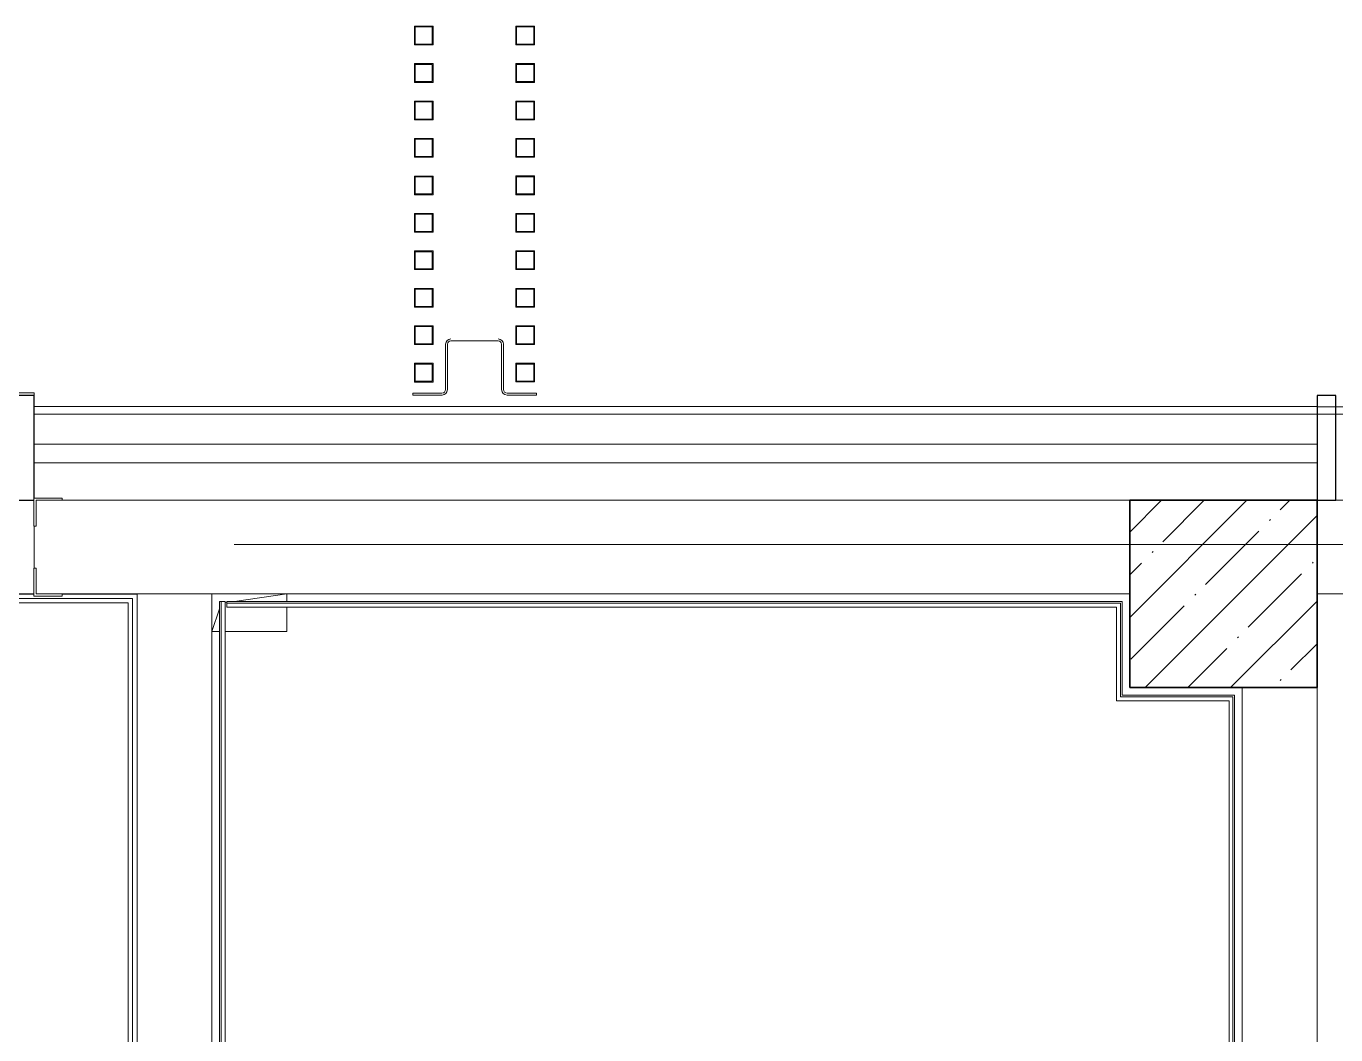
# Model space of a CAD drawing. Header units: millimetres. Extents: x 5993 to 95364, y 94667 to 143522.
# Drawn here: x 48808 to 49092.6, y 120956.3 to 121175.5 of the extents above; entities that cross this region are included whole.
import ezdxf

# ---------------------------------------------------------------- set-up
doc = ezdxf.new("R2010")
doc.units = ezdxf.units.MM
doc.linetypes.add('50_200_ШТРИХ_1Т_ш5_п1_п1_', pattern=[1400, 1000, -200, 0, -200])
doc.linetypes.add('Штрих короткий', pattern=[300, 150, -150])
for name, color, linetype, lineweight in [('0-2', 7, 'Continuous', 9), ('S-GRID-____-OTLN-1', 7, '50_200_ШТРИХ_1Т_ш5_п1_п1_', 9), ('Импосты витража-1', 7, 'Continuous', 25), ('Каркас несущий', 7, 'Continuous', 9), ('Несущие колонны', 7, 'Continuous', 9), ('Несущие колонны-1', 7, 'Continuous', 35), ('Обобщенные модели', 7, 'Continuous', 9), ('Общие ребра', 7, 'Continuous', 9), ('Окна', 7, 'Continuous', 9), ('Опоры-1', 7, 'Continuous', 9), ('Перекрытия', 7, 'Continuous', 9), ('Перемычка-1', 7, 'Штрих короткий', 9), ('Стены', 7, 'Continuous', 9), ('Стены-1', 7, 'Continuous', 13)]:
    doc.layers.add(name, color=color, linetype=linetype, lineweight=lineweight)

# ---------------------------------------------------------------- blocks, each defined once
blk = doc.blocks.new('BSC_Колонна _Прямоугольная - 500х500-V32-АИ2_01_План напольных покрытий и плинтусов 1го этажа _Часть 1_')
at = {"layer": 'Несущие колонны'}
h = blk.add_hatch(dxfattribs=at)
h.set_pattern_fill('FP_44', color=256, style=0, pattern_type=2)
h.set_pattern_definition([(45, (-91350, -87250), (-114.04925, 114.04925), []), (45, (-91235.95, -87250), (-114.04925, 114.04925), [201.613, -40.323, 3.353, -36.97])])
h.paths.add_polyline_path([(-250, -250), (250, -250), (250, 250), (-250, 250)], flags=0)
at = {"layer": 'Несущие колонны-1'}
for p, q in [((250, 250), (-250, 250)), ((-250, 250), (-250, -250)), ((250, -250), (250, 250)), ((-250, -250), (250, -250))]:
    blk.add_line(p, q, dxfattribs=at)
blk = doc.blocks.new('Прямоугольный импост - Откос НВФ_50х280 мм-25993838-АИ2_01_План напольных покрытий и плинтусов 1го этажа _Часть 1_')
at = {"layer": 'Импосты витража-1'}
for p, q in [((0, 130), (-50, 130)), ((-50, 130), (-50, -150)), ((0, -144), (0, 130)), ((-50, -150), (0, -150))]:
    blk.add_line(p, q, dxfattribs=at)
blk = doc.blocks.new('Проем_Дверь_Прямоугольный - 1800х2700h_оконные проемы-25805030-АИ2_01_План напольных покрытий и плинтусов 1го этажа _Часть 1_')
at = {"layer": 'Перемычка-1'}
for p, q in [((900, 125), (-900, 125)), ((900, -125), (-900, -125))]:
    blk.add_line(p, q, dxfattribs=at)
blk = doc.blocks.new('Прямоугольный импост - Откос НВФ_50х280 мм-27193936-АИ2_01_План напольных покрытий и плинтусов 1го этажа _Часть 1_')
at = {"layer": 'Импосты витража-1'}
for p, q in [((0, 150), (-50, 150)), ((-50, 150), (-50, -130)), ((0, -130), (0, 150)), ((-50, -130), (0, -130))]:
    blk.add_line(p, q, dxfattribs=at)
blk = doc.blocks.new('Проем_Дверь_Прямоугольный - 1400х3300h_дверные проемы-30603926-АИ2_01_План напольных покрытий и плинтусов 1го этажа _Часть 1_')
at = {"layer": 'Перемычка-1'}
for p, q in [((700, 10), (-700, 10)), ((700, -10), (-700, -10))]:
    blk.add_line(p, q, dxfattribs=at)
blk = doc.blocks.new('Фахверк_СКБ_Уголок - 250_2700-27497298-АИ2_01_План напольных покрытий и плинтусов 1го этажа _Часть 1_')
at = {"layer": 'Обобщенные модели'}
for p, q in [((200, 181), (125, 181)), ((125, 181), (125, 106)), ((131, 106), (131, 175)), ((131, 175), (200, 175)), ((200, 175), (200, 181)), ((125, 106), (131, 106)), ((131, -6), (125, -6)), ((125, -6), (125, -81)), ((131, -75), (131, -6)), ((125, -81), (200, -81)), ((200, -75), (131, -75)), ((200, -81), (200, -75))]:
    blk.add_line(p, q, dxfattribs=at)
blk = doc.blocks.new('_Загрузка_Элементы крепления фасадных ламелей2 - _Загрузка_Элементы крепления фасадных ламелей-27588014-АИ2_01_План напольных покрытий и плинтусов 1го этажа _Часть 1_')
at = {"layer": 'Каркас несущий'}
for p, q in [((86938.1, 86107), (87063.9, 86107)), ((86923.7, 86097.5), (86923.7, 85976.6)), ((86928.7, 85976.6), (86928.7, 86097.5)), ((87073.3, 86097.5), (87073.3, 85976.6)), ((87078.3, 85976.6), (87078.3, 86097.5)), ((86914.1, 85967), (86836, 85967)), ((86836, 85967), (86836, 85962)), ((87166, 85967), (87087.9, 85967)), ((87166, 85962), (87166, 85967)), ((86836, 85962), (86914.2, 85962)), ((87087.8, 85962), (87166, 85962))]:
    blk.add_line(p, q, dxfattribs=at)
for centre, radius, start, end in [((86938.7, 86097.1), 15, 92.6955, 178.1584), ((86938.7, 86097.1), 10, 93.3015, 177.7445), ((87063.3, 86097.1), 10, 2.2555, 86.6985), ((87063.3, 86097.1), 15, 1.8416, 87.3045), ((86913.7, 85977), 10, 272.2555, 357.7445), ((86913.7, 85977), 15, 271.8416, 358.1584), ((87088.3, 85977), 15, 181.8416, 268.1584), ((87088.3, 85977), 10, 182.2555, 267.7445)]:
    blk.add_arc(centre, radius, start, end, dxfattribs=at)
blk = doc.blocks.new('Навес над загрузкой62 - Навес над загрузкой-27621371-АИ2_01_План напольных покрытий и плинтусов 1го этажа _Часть 1_')
at = {"layer": 'Опоры-1'}
for p, q in [((119539.4, 65100.5), (119489.4, 65100.5)), ((119489.4, 65100.5), (119489.4, 65050.5)), ((119491.4, 65052.5), (119491.4, 65098.5)), ((119491.4, 65098.5), (119537.4, 65098.5)), ((119537.4, 65098.5), (119537.4, 65052.5)), ((119539.4, 65050.5), (119539.4, 65100.5)), ((119489.4, 65050.5), (119539.4, 65050.5)), ((119537.4, 65052.5), (119491.4, 65052.5))]:
    blk.add_line(p, q, dxfattribs=at)
blk = doc.blocks.new('Навес над загрузкой63 - Навес над загрузкой-27621395-АИ2_01_План напольных покрытий и плинтусов 1го этажа _Часть 1_')
at = {"layer": 'Опоры-1'}
for p, q in [((119539.4, 65000.5), (119489.4, 65000.5)), ((119489.4, 65000.5), (119489.4, 64950.5)), ((119491.4, 64952.5), (119491.4, 64998.5)), ((119491.4, 64998.5), (119537.4, 64998.5)), ((119537.4, 64998.5), (119537.4, 64952.5)), ((119539.4, 64950.5), (119539.4, 65000.5)), ((119489.4, 64950.5), (119539.4, 64950.5)), ((119537.4, 64952.5), (119491.4, 64952.5))]:
    blk.add_line(p, q, dxfattribs=at)
blk = doc.blocks.new('Навес над загрузкой64 - Навес над загрузкой-27621419-АИ2_01_План напольных покрытий и плинтусов 1го этажа _Часть 1_')
at = {"layer": 'Опоры-1'}
for p, q in [((119539.4, 64900.5), (119489.4, 64900.5)), ((119489.4, 64900.5), (119489.4, 64850.5)), ((119491.4, 64852.5), (119491.4, 64898.5)), ((119491.4, 64898.5), (119537.4, 64898.5)), ((119537.4, 64898.5), (119537.4, 64852.5)), ((119539.4, 64850.5), (119539.4, 64900.5)), ((119489.4, 64850.5), (119539.4, 64850.5)), ((119537.4, 64852.5), (119491.4, 64852.5))]:
    blk.add_line(p, q, dxfattribs=at)
blk = doc.blocks.new('Навес над загрузкой65 - Навес над загрузкой-27621443-АИ2_01_План напольных покрытий и плинтусов 1го этажа _Часть 1_')
at = {"layer": 'Опоры-1'}
for p, q in [((119539.4, 64800.5), (119489.4, 64800.5)), ((119489.4, 64800.5), (119489.4, 64750.5)), ((119491.4, 64752.5), (119491.4, 64798.5)), ((119491.4, 64798.5), (119537.4, 64798.5)), ((119537.4, 64798.5), (119537.4, 64752.5)), ((119539.4, 64750.5), (119539.4, 64800.5)), ((119489.4, 64750.5), (119539.4, 64750.5)), ((119537.4, 64752.5), (119491.4, 64752.5))]:
    blk.add_line(p, q, dxfattribs=at)
blk = doc.blocks.new('Навес над загрузкой66 - Навес над загрузкой-27621467-АИ2_01_План напольных покрытий и плинтусов 1го этажа _Часть 1_')
at = {"layer": 'Опоры-1'}
for p, q in [((119539.4, 64700.5), (119489.4, 64700.5)), ((119489.4, 64700.5), (119489.4, 64650.5)), ((119491.4, 64652.5), (119491.4, 64698.5)), ((119491.4, 64698.5), (119537.4, 64698.5)), ((119537.4, 64698.5), (119537.4, 64652.5)), ((119539.4, 64650.5), (119539.4, 64700.5)), ((119489.4, 64650.5), (119539.4, 64650.5)), ((119537.4, 64652.5), (119491.4, 64652.5))]:
    blk.add_line(p, q, dxfattribs=at)
blk = doc.blocks.new('Навес над загрузкой67 - Навес над загрузкой-27621491-АИ2_01_План напольных покрытий и плинтусов 1го этажа _Часть 1_')
at = {"layer": 'Опоры-1'}
for p, q in [((119539.4, 64600.5), (119489.4, 64600.5)), ((119489.4, 64600.5), (119489.4, 64550.5)), ((119491.4, 64552.5), (119491.4, 64598.5)), ((119491.4, 64598.5), (119537.4, 64598.5)), ((119537.4, 64598.5), (119537.4, 64552.5)), ((119539.4, 64550.5), (119539.4, 64600.5)), ((119489.4, 64550.5), (119539.4, 64550.5)), ((119537.4, 64552.5), (119491.4, 64552.5))]:
    blk.add_line(p, q, dxfattribs=at)
blk = doc.blocks.new('Навес над загрузкой68 - Навес над загрузкой-27621515-АИ2_01_План напольных покрытий и плинтусов 1го этажа _Часть 1_')
at = {"layer": 'Опоры-1'}
for p, q in [((119539.4, 64500.5), (119489.4, 64500.5)), ((119489.4, 64500.5), (119489.4, 64450.5)), ((119491.4, 64452.5), (119491.4, 64498.5)), ((119491.4, 64498.5), (119537.4, 64498.5)), ((119537.4, 64498.5), (119537.4, 64452.5)), ((119539.4, 64450.5), (119539.4, 64500.5)), ((119489.4, 64450.5), (119539.4, 64450.5)), ((119537.4, 64452.5), (119491.4, 64452.5))]:
    blk.add_line(p, q, dxfattribs=at)
blk = doc.blocks.new('Навес над загрузкой69 - Навес над загрузкой-27621539-АИ2_01_План напольных покрытий и плинтусов 1го этажа _Часть 1_')
at = {"layer": 'Опоры-1'}
for p, q in [((119539.4, 64400.5), (119489.4, 64400.5)), ((119489.4, 64400.5), (119489.4, 64350.5)), ((119491.4, 64352.5), (119491.4, 64398.5)), ((119491.4, 64398.5), (119537.4, 64398.5)), ((119537.4, 64398.5), (119537.4, 64352.5)), ((119539.4, 64350.5), (119539.4, 64400.5)), ((119489.4, 64350.5), (119539.4, 64350.5)), ((119537.4, 64352.5), (119491.4, 64352.5))]:
    blk.add_line(p, q, dxfattribs=at)
blk = doc.blocks.new('Навес над загрузкой70 - Навес над загрузкой-27621563-АИ2_01_План напольных покрытий и плинтусов 1го этажа _Часть 1_')
at = {"layer": 'Опоры-1'}
for p, q in [((119539.4, 64300.5), (119489.4, 64300.5)), ((119489.4, 64300.5), (119489.4, 64250.5)), ((119491.4, 64252.5), (119491.4, 64298.5)), ((119491.4, 64298.5), (119537.4, 64298.5)), ((119537.4, 64298.5), (119537.4, 64252.5)), ((119539.4, 64250.5), (119539.4, 64300.5)), ((119489.4, 64250.5), (119539.4, 64250.5)), ((119537.4, 64252.5), (119491.4, 64252.5))]:
    blk.add_line(p, q, dxfattribs=at)
blk = doc.blocks.new('Навес над загрузкой232 - Навес над загрузкой-27628644-АИ2_01_План напольных покрытий и плинтусов 1го этажа _Часть 1_')
at = {"layer": 'Опоры-1'}
for p, q in [((120252, 65455.5), (120252, 65405.5)), ((120302, 65455.5), (120252, 65455.5)), ((120254, 65407.5), (120254, 65453.5)), ((120254, 65453.5), (120300, 65453.5)), ((120300, 65453.5), (120300, 65407.5)), ((120302, 65405.5), (120302, 65455.5)), ((120300, 65407.5), (120254, 65407.5)), ((120252, 65405.5), (120302, 65405.5))]:
    blk.add_line(p, q, dxfattribs=at)
blk = doc.blocks.new('Навес над загрузкой233 - Навес над загрузкой-27628668-АИ2_01_План напольных покрытий и плинтусов 1го этажа _Часть 1_')
at = {"layer": 'Опоры-1'}
for p, q in [((120252, 65355.5), (120252, 65305.5)), ((120302, 65355.5), (120252, 65355.5)), ((120254, 65307.5), (120254, 65353.5)), ((120254, 65353.5), (120300, 65353.5)), ((120300, 65353.5), (120300, 65307.5)), ((120302, 65305.5), (120302, 65355.5)), ((120252, 65305.5), (120302, 65305.5)), ((120300, 65307.5), (120254, 65307.5))]:
    blk.add_line(p, q, dxfattribs=at)
blk = doc.blocks.new('Навес над загрузкой234 - Навес над загрузкой-27628692-АИ2_01_План напольных покрытий и плинтусов 1го этажа _Часть 1_')
at = {"layer": 'Опоры-1'}
for p, q in [((120252, 65255.5), (120252, 65205.5)), ((120302, 65255.5), (120252, 65255.5)), ((120254, 65207.5), (120254, 65253.5)), ((120254, 65253.5), (120300, 65253.5)), ((120300, 65253.5), (120300, 65207.5)), ((120302, 65205.5), (120302, 65255.5)), ((120252, 65205.5), (120302, 65205.5)), ((120300, 65207.5), (120254, 65207.5))]:
    blk.add_line(p, q, dxfattribs=at)
blk = doc.blocks.new('Навес над загрузкой235 - Навес над загрузкой-27628722-АИ2_01_План напольных покрытий и плинтусов 1го этажа _Часть 1_')
at = {"layer": 'Опоры-1'}
for p, q in [((120252, 65155.5), (120252, 65105.5)), ((120302, 65155.5), (120252, 65155.5)), ((120254, 65107.5), (120254, 65153.5)), ((120254, 65153.5), (120300, 65153.5)), ((120300, 65153.5), (120300, 65107.5)), ((120302, 65105.5), (120302, 65155.5)), ((120252, 65105.5), (120302, 65105.5)), ((120300, 65107.5), (120254, 65107.5))]:
    blk.add_line(p, q, dxfattribs=at)
blk = doc.blocks.new('Навес над загрузкой236 - Навес над загрузкой-27628746-АИ2_01_План напольных покрытий и плинтусов 1го этажа _Часть 1_')
at = {"layer": 'Опоры-1'}
for p, q in [((120252, 65055.5), (120252, 65005.5)), ((120302, 65055.5), (120252, 65055.5)), ((120254, 65007.5), (120254, 65053.5)), ((120254, 65053.5), (120300, 65053.5)), ((120300, 65053.5), (120300, 65007.5)), ((120302, 65005.5), (120302, 65055.5)), ((120252, 65005.5), (120302, 65005.5)), ((120300, 65007.5), (120254, 65007.5))]:
    blk.add_line(p, q, dxfattribs=at)
blk = doc.blocks.new('Навес над загрузкой237 - Навес над загрузкой-27628770-АИ2_01_План напольных покрытий и плинтусов 1го этажа _Часть 1_')
at = {"layer": 'Опоры-1'}
for p, q in [((120252, 64955.5), (120252, 64905.5)), ((120302, 64955.5), (120252, 64955.5)), ((120254, 64907.5), (120254, 64953.5)), ((120254, 64953.5), (120300, 64953.5)), ((120300, 64953.5), (120300, 64907.5)), ((120302, 64905.5), (120302, 64955.5)), ((120252, 64905.5), (120302, 64905.5)), ((120300, 64907.5), (120254, 64907.5))]:
    blk.add_line(p, q, dxfattribs=at)
blk = doc.blocks.new('Навес над загрузкой238 - Навес над загрузкой-27628794-АИ2_01_План напольных покрытий и плинтусов 1го этажа _Часть 1_')
at = {"layer": 'Опоры-1'}
for p, q in [((120252, 64855.5), (120252, 64805.5)), ((120302, 64855.5), (120252, 64855.5)), ((120254, 64807.5), (120254, 64853.5)), ((120254, 64853.5), (120300, 64853.5)), ((120300, 64853.5), (120300, 64807.5)), ((120302, 64805.5), (120302, 64855.5)), ((120252, 64805.5), (120302, 64805.5)), ((120300, 64807.5), (120254, 64807.5))]:
    blk.add_line(p, q, dxfattribs=at)
blk = doc.blocks.new('Навес над загрузкой239 - Навес над загрузкой-27628824-АИ2_01_План напольных покрытий и плинтусов 1го этажа _Часть 1_')
at = {"layer": 'Опоры-1'}
for p, q in [((120252, 64755.5), (120252, 64705.5)), ((120302, 64755.5), (120252, 64755.5)), ((120254, 64707.5), (120254, 64753.5)), ((120254, 64753.5), (120300, 64753.5)), ((120300, 64753.5), (120300, 64707.5)), ((120302, 64705.5), (120302, 64755.5)), ((120252, 64705.5), (120302, 64705.5)), ((120300, 64707.5), (120254, 64707.5))]:
    blk.add_line(p, q, dxfattribs=at)
blk = doc.blocks.new('Навес над загрузкой240 - Навес над загрузкой-27628848-АИ2_01_План напольных покрытий и плинтусов 1го этажа _Часть 1_')
at = {"layer": 'Опоры-1'}
for p, q in [((120252, 64655.5), (120252, 64605.5)), ((120302, 64655.5), (120252, 64655.5)), ((120254, 64607.5), (120254, 64653.5)), ((120254, 64653.5), (120300, 64653.5)), ((120300, 64653.5), (120300, 64607.5)), ((120302, 64605.5), (120302, 64655.5)), ((120252, 64605.5), (120302, 64605.5)), ((120300, 64607.5), (120254, 64607.5))]:
    blk.add_line(p, q, dxfattribs=at)
blk = doc.blocks.new('Навес над загрузкой359 - Навес над загрузкой-27712054-АИ2_01_План напольных покрытий и плинтусов 1го этажа _Часть 1_')
at = {"layer": 'Опоры-1'}
for p, q in [((119539.4, 64200.5), (119489.4, 64200.5)), ((119489.4, 64200.5), (119489.4, 64150.5)), ((119491.4, 64152.5), (119491.4, 64198.5)), ((119491.4, 64198.5), (119537.4, 64198.5)), ((119537.4, 64198.5), (119537.4, 64152.5)), ((119539.4, 64150.5), (119539.4, 64200.5)), ((119489.4, 64150.5), (119539.4, 64150.5)), ((119537.4, 64152.5), (119491.4, 64152.5))]:
    blk.add_line(p, q, dxfattribs=at)
blk = doc.blocks.new('Навес над загрузкой284 - Навес над загрузкой-27712233-АИ2_01_План напольных покрытий и плинтусов 1го этажа _Часть 1_')
at = {"layer": 'Опоры-1'}
for p, q in [((120252, 64555.5), (120252, 64505.5)), ((120302, 64555.5), (120252, 64555.5)), ((120254, 64507.5), (120254, 64553.5)), ((120254, 64553.5), (120300, 64553.5)), ((120300, 64553.5), (120300, 64507.5)), ((120302, 64505.5), (120302, 64555.5)), ((120252, 64505.5), (120302, 64505.5)), ((120300, 64507.5), (120254, 64507.5))]:
    blk.add_line(p, q, dxfattribs=at)
blk = doc.blocks.new('AR_Отверстие прямоугольное _в плите_ - AR_Отверстие прямоугольное _в плите_-V260-АИ2_01_План напольных покрытий и плинтусов 1го этажа _Часть 1_')
at = {"layer": 'Обобщенные модели'}
for p, q in [((-40, 30), (100, 50)), ((100, 30), (100, 50)), ((-100, -50), (-80, 10.1)), ((-65, 26.4), (-60, 27.1)), ((100, -50), (100, 15)), ((-100, -50), (-79.9, -50)), ((-65, -50), (100, -50))]:
    blk.add_line(p, q, dxfattribs=at)
blk = doc.blocks.new('Проем_Дверь_Прямоугольный - 1400х3300h_дверные проемы-30601528-АИ2_01_План напольных покрытий и плинтусов 1го этажа _Часть 1_')
at = {"layer": 'Перемычка-1'}
for p, q in [((700, 115), (-700, 115)), ((700, -115), (-700, -115))]:
    blk.add_line(p, q, dxfattribs=at)
blk = doc.blocks.new('Отлив_СКБ - Отлив витража_120_НВФ-31885689-АИ2_01_План напольных покрытий и плинтусов 1го этажа _Часть 1_')
at = {"layer": 'Окна'}
for p, q in [((0, 113), (0, 120)), ((1800, 120), (0, 120)), ((1800, 120), (1800, 113)), ((50, 2), (1750, 2))]:
    blk.add_line(p, q, dxfattribs=at)

msp = doc.modelspace()

# ---------------------------------------------------------------- linework, layer by layer
at = {"layer": 'S-GRID-____-OTLN-1', "color": 251, "ltscale": 0.6, "true_color": 0x636466}
msp.add_line((50293.31, 121062.84), (41443.97, 121062.84), dxfattribs=at)
at = {"layer": 'Общие ребра'}
for p, q in [((48809.72, 121091.2), (49068.96, 121091.2)), ((49068.96, 121091.2), (48809.72, 121091.2)), ((48809.72, 121084.69), (49068.96, 121084.69)), ((49068.96, 121084.69), (49088.5, 121084.69)), ((48809.72, 121080.62), (49068.96, 121080.62)), ((49068.96, 121080.62), (49088.5, 121080.62)), ((49047.8, 121072.48), (48815.82, 121072.48)), ((48815.82, 121072.48), (49047.8, 121072.48)), ((48850.42, 121050.5), (48850.42, 120632.94)), ((49044.95, 121050.1), (48851.64, 121050.1)), ((49044.95, 121050.1), (49045.77, 121050.1)), ((49045.77, 121029.75), (49045.77, 121050.1)), ((49046.17, 121029.75), (49045.77, 121029.75)), ((49070.18, 121029.75), (49046.17, 121029.75)), ((49070.18, 121029.75), (49070.18, 121028.93)), ((49070.18, 120790.44), (49070.18, 121028.93))]:
    msp.add_line(p, q, dxfattribs=at)
at = {"layer": 'Перекрытия'}
for p, q in [((48809.72, 121052.1), (48663.21, 121052.1)), ((48832.1, 121052.1), (48815.82, 121052.1))]:
    msp.add_line(p, q, dxfattribs=at)
at = {"layer": 'Стены'}
for p, q in [((48809.72, 121052.13), (48663.21, 121052.13)), ((48642.61, 121051.15), (48831.13, 121051.15)), ((48830.15, 121050.18), (48642.61, 121050.18)), ((48830.15, 120439.55), (48830.15, 121050.18)), ((48831.13, 121051.15), (48831.13, 120438.57))]:
    msp.add_line(p, q, dxfattribs=at)
at = {"layer": 'Стены-1'}
for p, q in [((49068.96, 121092.83), (48809.72, 121092.83)), ((48809.72, 121092.83), (48809.72, 121091.2)), ((48809.72, 121091.2), (48809.72, 121072.97)), ((49088.5, 121092.83), (49068.96, 121092.83)), ((49068.96, 121091.2), (49088.5, 121091.2)), ((49088.5, 121091.2), (49068.96, 121091.2)), ((49088.5, 121091.2), (49088.5, 121092.83)), ((49088.5, 121072.48), (49088.5, 121091.2)), ((48809.72, 121066.86), (48809.72, 121057.75)), ((48815.82, 121052.13), (49047.8, 121052.13)), ((48848.38, 121052.13), (48832.1, 121052.13)), ((48832.1, 121052.13), (48832.1, 120437.59)), ((48848.38, 120630.09), (48848.38, 121052.13)), ((49094.2, 121052.13), (49088.5, 121052.13)), ((48851.23, 121050.5), (48850.01, 121050.5)), ((48850.01, 121050.5), (48850.01, 120632.94)), ((48851.23, 120632.94), (48851.23, 121050.5)), ((49044.95, 121050.5), (48851.64, 121050.5)), ((48851.64, 121050.5), (48851.64, 121049.28)), ((48851.64, 121049.28), (49044.95, 121049.28)), ((49045.77, 121050.5), (49044.95, 121050.5)), ((49044.95, 121049.28), (49044.95, 121028.93)), ((49046.17, 121050.5), (49045.77, 121050.5)), ((49046.17, 121030.15), (49046.17, 121050.5)), ((49072.22, 121031.78), (49072.22, 120787.59)), ((49088.5, 120787.59), (49088.5, 121031.78)), ((49088.5, 121031.78), (49088.5, 120787.59)), ((49044.95, 121028.93), (49045.77, 121028.93)), ((49045.77, 121028.93), (49046.17, 121028.93)), ((49070.59, 121030.15), (49046.17, 121030.15)), ((49046.17, 121028.93), (49069.37, 121028.93)), ((49069.37, 121028.93), (49069.37, 120790.44)), ((49070.59, 121029.75), (49070.59, 121030.15)), ((49070.59, 121028.93), (49070.59, 121029.75)), ((49070.59, 120790.44), (49070.59, 121028.93))]:
    msp.add_line(p, q, dxfattribs=at)

# ---------------------------------------------------------------- block references
at = {"layer": '0-2', "xscale": 0.08139549610658335, "yscale": 0.08139549610658335, "zscale": 0.08139549610658335}
for name, p in [('Навес над загрузкой62 - Навес над загрузкой-27621371-АИ2_01_План напольных покрытий и плинтусов 1го этажа _Часть 1_', (39166.46, 115876.62)), ('Навес над загрузкой232 - Навес над загрузкой-27628644-АИ2_01_План напольных покрытий и плинтусов 1го этажа _Часть 1_', (39126.45, 115847.73)), ('Навес над загрузкой63 - Навес над загрузкой-27621395-АИ2_01_План напольных покрытий и плинтусов 1го этажа _Часть 1_', (39166.46, 115876.62)), ('Навес над загрузкой233 - Навес над загрузкой-27628668-АИ2_01_План напольных покрытий и плинтусов 1го этажа _Часть 1_', (39126.45, 115847.73)), ('Навес над загрузкой64 - Навес над загрузкой-27621419-АИ2_01_План напольных покрытий и плинтусов 1го этажа _Часть 1_', (39166.46, 115876.62)), ('Навес над загрузкой234 - Навес над загрузкой-27628692-АИ2_01_План напольных покрытий и плинтусов 1го этажа _Часть 1_', (39126.45, 115847.73)), ('Навес над загрузкой65 - Навес над загрузкой-27621443-АИ2_01_План напольных покрытий и плинтусов 1го этажа _Часть 1_', (39166.46, 115876.62)), ('Навес над загрузкой235 - Навес над загрузкой-27628722-АИ2_01_План напольных покрытий и плинтусов 1го этажа _Часть 1_', (39126.45, 115847.73)), ('Навес над загрузкой66 - Навес над загрузкой-27621467-АИ2_01_План напольных покрытий и плинтусов 1го этажа _Часть 1_', (39166.46, 115876.62)), ('Навес над загрузкой236 - Навес над загрузкой-27628746-АИ2_01_План напольных покрытий и плинтусов 1го этажа _Часть 1_', (39126.45, 115847.73)), ('Навес над загрузкой67 - Навес над загрузкой-27621491-АИ2_01_План напольных покрытий и плинтусов 1го этажа _Часть 1_', (39166.46, 115876.62)), ('Навес над загрузкой237 - Навес над загрузкой-27628770-АИ2_01_План напольных покрытий и плинтусов 1го этажа _Часть 1_', (39126.45, 115847.73)), ('Навес над загрузкой68 - Навес над загрузкой-27621515-АИ2_01_План напольных покрытий и плинтусов 1го этажа _Часть 1_', (39166.46, 115876.62)), ('Навес над загрузкой238 - Навес над загрузкой-27628794-АИ2_01_План напольных покрытий и плинтусов 1го этажа _Часть 1_', (39126.45, 115847.73)), ('Навес над загрузкой69 - Навес над загрузкой-27621539-АИ2_01_План напольных покрытий и плинтусов 1го этажа _Часть 1_', (39166.46, 115876.62)), ('Навес над загрузкой239 - Навес над загрузкой-27628824-АИ2_01_План напольных покрытий и плинтусов 1го этажа _Часть 1_', (39126.45, 115847.73)), ('Навес над загрузкой70 - Навес над загрузкой-27621563-АИ2_01_План напольных покрытий и плинтусов 1го этажа _Часть 1_', (39166.46, 115876.62)), ('Навес над загрузкой240 - Навес над загрузкой-27628848-АИ2_01_План напольных покрытий и плинтусов 1го этажа _Часть 1_', (39126.45, 115847.73)), ('_Загрузка_Элементы крепления фасадных ламелей2 - _Загрузка_Элементы крепления фасадных ламелей-27588014-АИ2_01_План напольных покрытий и плинтусов 1го этажа _Часть 1_', (41823.95, 114098.43)), ('Навес над загрузкой359 - Навес над загрузкой-27712054-АИ2_01_План напольных покрытий и плинтусов 1го этажа _Часть 1_', (39166.46, 115876.62)), ('Навес над загрузкой284 - Навес над загрузкой-27712233-АИ2_01_План напольных покрытий и плинтусов 1го этажа _Часть 1_', (39126.45, 115847.73)), ('Отлив_СКБ - Отлив витража_120_НВФ-31885689-АИ2_01_План напольных покрытий и плинтусов 1го этажа _Часть 1_', (48663.21, 121086.07)), ('Прямоугольный импост - Откос НВФ_50х280 мм-25993838-АИ2_01_План напольных покрытий и плинтусов 1го этажа _Часть 1_', (48809.72, 121084.69)), ('Фахверк_СКБ_Уголок - 250_2700-27497298-АИ2_01_План напольных покрытий и плинтусов 1го этажа _Часть 1_', (48799.54, 121058.23)), ('BSC_Колонна _Прямоугольная - 500х500-V32-АИ2_01_План напольных покрытий и плинтусов 1го этажа _Часть 1_', (49068.15, 121052.13)), ('AR_Отверстие прямоугольное _в плите_ - AR_Отверстие прямоугольное _в плите_-V260-АИ2_01_План напольных покрытий и плинтусов 1го этажа _Часть 1_', (48856.52, 121048.06))]:
    msp.add_blockref(name, p, dxfattribs=at)
at = {"layer": '0-2', "xscale": 0.08139549610658335, "yscale": 0.08139549610658335, "zscale": 0.08139549610658335, "rotation": 180}
for name, p in [('Прямоугольный импост - Откос НВФ_50х280 мм-27193936-АИ2_01_План напольных покрытий и плинтусов 1го этажа _Часть 1_', (49088.5, 121084.69)), ('Проем_Дверь_Прямоугольный - 1400х3300h_дверные проемы-30603926-АИ2_01_План напольных покрытий и плинтусов 1го этажа _Часть 1_', (49145.47, 121092.01)), ('Проем_Дверь_Прямоугольный - 1400х3300h_дверные проемы-30601528-АИ2_01_План напольных покрытий и плинтусов 1го этажа _Часть 1_', (49145.47, 121081.84)), ('Проем_Дверь_Прямоугольный - 1800х2700h_оконные проемы-25805030-АИ2_01_План напольных покрытий и плинтусов 1го этажа _Часть 1_', (48736.46, 121062.3))]:
    msp.add_blockref(name, p, dxfattribs=at)

doc.saveas('drawing.dxf')
